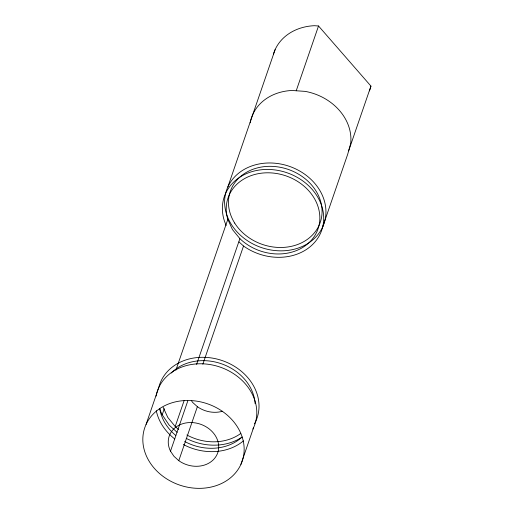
<?xml version="1.0" encoding="UTF-8"?>
<svg xmlns="http://www.w3.org/2000/svg" width="514" height="514" viewBox="0 0 514 514"><rect width="100%" height="100%" fill="white"/><g stroke="black" fill="none" stroke-linecap="round" stroke-linejoin="round"><path stroke-width="0.77" d="M273.429 54.111A51.509 42.958 19 0 1 314.298 25.7L318.526 25.989L370.941 86.095L369.984 89.558A51.509 42.958 19 0 1 369.335 90.901M146.06 424.442L158.697 387.736M227.843 186.935L275.125 49.607M175.91 370.119L227.811 219.382A47.584 39.674 19 0 1 277.187 173.61A47.584 39.674 19 0 1 315.429 234.596A47.584 39.674 19 0 1 239.89 238.65L232.469 229.565L227.811 219.382M177.144 432.332L169.19 425.142L162.206 414.785L164.287 408.726M178.602 429.486A47.584 39.674 19 0 1 175.21 426.498L184.076 400.747M196.599 364.387L239.89 238.65M170.5 451.17A25.655 21.389 19 0 1 191.561 422.553A25.655 21.389 19 0 1 217.788 452.628A25.655 21.389 19 0 1 178.788 460.672L173.983 456.323L170.5 451.17L187.796 400.933M296.225 90.766L318.526 25.989M202.837 364.182L243.527 246.02A51.509 42.958 19 0 0 321.68 230.343A51.509 42.958 19 0 0 270.338 169.517A51.509 42.958 19 0 0 226.186 225.479M178.788 460.672L197.376 406.69L192.57 402.346L191.266 400.412M348.64 150.872L370.941 86.095M240.912 464.393A51.509 42.958 19 0 0 185.226 400.534A51.509 42.958 19 0 0 154.322 468.325A51.509 42.958 19 0 0 240.912 464.393L253.556 427.687M322.696 226.88A51.509 42.958 19 0 0 267.01 163.028A51.509 42.958 19 0 0 236.099 230.812A51.509 42.958 19 0 0 322.696 226.88L347.676 154.328L350.676 143.522A51.509 42.958 19 0 0 305.213 91.383L291.991 90.477A51.509 42.958 19 0 0 250.177 122.814M238.984 241.914L243.527 246.02M175.21 426.498L167.789 417.419L163.131 407.229M156.05 396.166A51.509 42.958 19 0 1 219.851 367.009A51.509 42.958 19 0 1 252.907 429.029M243.418 440.89A51.509 42.958 19 0 1 183.286 444.475M174.754 438.962A51.509 42.958 19 0 1 156.282 410.744M242.12 436.984A47.584 39.674 19 0 1 184.667 441.475M175.782 435.48A47.584 39.674 19 0 1 159.713 408.418M240.783 433.463A47.584 39.674 19 0 1 186.897 434.998M171.265 373.036A47.584 39.674 19 0 1 222.228 364.06A47.584 39.674 19 0 1 255.092 403.574M158.8 387.318A51.509 42.958 19 0 1 224.29 361.329A51.509 42.958 19 0 1 254.43 423.877M241.843 437.253A51.509 42.958 19 0 1 186.222 438.365M162.206 414.785A51.509 42.958 19 0 1 159.738 408.836M222.491 411.251A25.655 21.389 19 0 1 197.376 406.69M234.699 223.089A47.584 39.674 19 0 0 315.769 231.049A47.584 39.674 19 0 0 275.343 166.581A47.584 39.674 19 0 0 234.699 223.089"/></g></svg>
